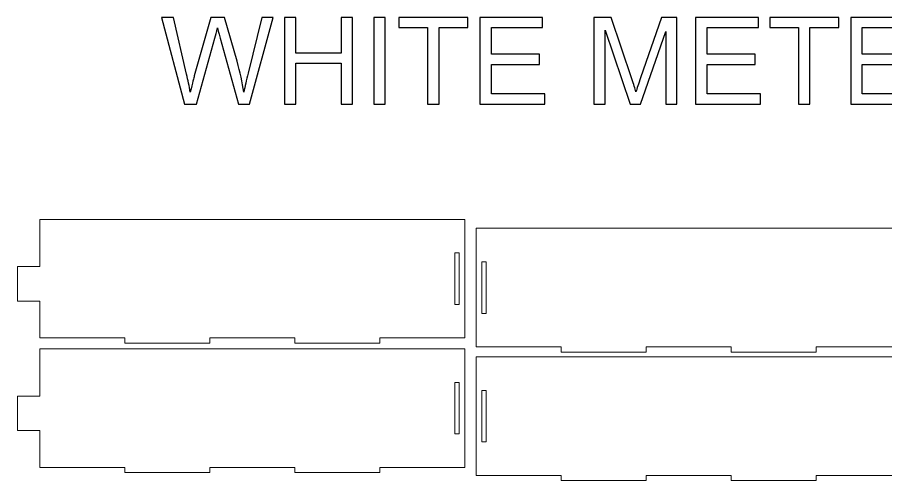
# Model space of a CAD drawing. Header units: millimetres. Extents: x -9847 to -8391, y 2112 to 3483.
# Drawn here: x -9847 to -9342, y 2425 to 2694 of the extents above; entities that cross this region are included whole.
import ezdxf

# ---------------------------------------------------------------- set-up
doc = ezdxf.new("R2010")
doc.units = ezdxf.units.MM
doc.header["$MEASUREMENT"] = 0
doc.layers.add('Layer 1', color=7, linetype='Continuous')

msp = doc.modelspace()

# ---------------------------------------------------------------- linework, layer by layer
at = {"layer": 'Layer 1', "color": 250}
for points, knots in [([(-9749.6822, 2643.8688), (-9749.6822, 2643.8688), (-9763.0878, 2694.3749), (-9763.0878, 2694.3749), (-9763.0878, 2694.3749), (-9763.0878, 2694.3749), (-9756.2321, 2694.3749), (-9756.2321, 2694.3749), (-9756.2321, 2694.3749), (-9756.2321, 2694.3749), (-9748.5416, 2661.2725), (-9748.5416, 2661.2725), (-9748.5416, 2661.2725), (-9747.7184, 2657.8035), (-9747.0129, 2654.3581), (-9746.4131, 2650.9361), (-9746.4131, 2650.9361), (-9745.1196, 2656.3336), (-9744.367, 2659.4381), (-9744.1318, 2660.273), (-9744.1318, 2660.273), (-9744.1318, 2660.273), (-9734.5245, 2694.3749), (-9734.5245, 2694.3749), (-9734.5245, 2694.3749), (-9734.5245, 2694.3749), (-9726.4577, 2694.3749), (-9726.4577, 2694.3749), (-9726.4577, 2694.3749), (-9726.4577, 2694.3749), (-9719.2257, 2668.8102), (-9719.2257, 2668.8102), (-9719.2257, 2668.8102), (-9717.4148, 2662.472), (-9716.1095, 2656.51), (-9715.2981, 2650.9361), (-9715.2981, 2650.9361), (-9714.6631, 2654.1229), (-9713.8164, 2657.7918), (-9712.7816, 2661.9193), (-9712.7816, 2661.9193), (-9712.7816, 2661.9193), (-9704.8676, 2694.3749), (-9704.8676, 2694.3749), (-9704.8676, 2694.3749), (-9704.8676, 2694.3749), (-9698.1413, 2694.3749), (-9698.1413, 2694.3749), (-9698.1413, 2694.3749), (-9698.1413, 2694.3749), (-9711.9938, 2643.8688), (-9711.9938, 2643.8688), (-9711.9938, 2643.8688), (-9711.9938, 2643.8688), (-9718.4378, 2643.8688), (-9718.4378, 2643.8688), (-9718.4378, 2643.8688), (-9718.4378, 2643.8688), (-9729.08, 2682.3451), (-9729.08, 2682.3451), (-9729.08, 2682.3451), (-9729.9737, 2685.5672), (-9730.5028, 2687.5427), (-9730.6675, 2688.2718), (-9730.6675, 2688.2718), (-9731.1966, 2685.9552), (-9731.6905, 2683.9797), (-9732.1491, 2682.3451), (-9732.1491, 2682.3451), (-9732.1491, 2682.3451), (-9742.8618, 2643.8688), (-9742.8618, 2643.8688), (-9742.8618, 2643.8688), (-9742.8618, 2643.8688), (-9749.6822, 2643.8688), (-9749.6822, 2643.8688)], [0, 0, 0, 0, 0.05, 0.05, 0.05, 0.05, 0.1, 0.1, 0.1, 0.1, 0.15, 0.15, 0.15, 0.15, 0.2, 0.2, 0.2, 0.2, 0.25, 0.25, 0.25, 0.25, 0.3, 0.3, 0.3, 0.3, 0.35, 0.35, 0.35, 0.35, 0.4, 0.4, 0.4, 0.4, 0.45, 0.45, 0.45, 0.45, 0.5, 0.5, 0.5, 0.5, 0.55, 0.55, 0.55, 0.55, 0.6, 0.6, 0.6, 0.6, 0.65, 0.65, 0.65, 0.65, 0.7, 0.7, 0.7, 0.7, 0.75, 0.75, 0.75, 0.75, 0.8, 0.8, 0.8, 0.8, 0.85, 0.85, 0.85, 0.85, 0.9, 0.9, 0.9, 0.9, 1, 1, 1, 1]), ([(-9691.7091, 2643.8688), (-9691.7091, 2643.8688), (-9691.7091, 2694.3749), (-9691.7091, 2694.3749), (-9691.7091, 2694.3749), (-9691.7091, 2694.3749), (-9685.018, 2694.3749), (-9685.018, 2694.3749), (-9685.018, 2694.3749), (-9685.018, 2694.3749), (-9685.018, 2673.6315), (-9685.018, 2673.6315), (-9685.018, 2673.6315), (-9685.018, 2673.6315), (-9658.7713, 2673.6315), (-9658.7713, 2673.6315), (-9658.7713, 2673.6315), (-9658.7713, 2673.6315), (-9658.7713, 2694.3749), (-9658.7713, 2694.3749), (-9658.7713, 2694.3749), (-9658.7713, 2694.3749), (-9652.0803, 2694.3749), (-9652.0803, 2694.3749), (-9652.0803, 2694.3749), (-9652.0803, 2694.3749), (-9652.0803, 2643.8688), (-9652.0803, 2643.8688), (-9652.0803, 2643.8688), (-9652.0803, 2643.8688), (-9658.7713, 2643.8688), (-9658.7713, 2643.8688), (-9658.7713, 2643.8688), (-9658.7713, 2643.8688), (-9658.7713, 2667.6696), (-9658.7713, 2667.6696), (-9658.7713, 2667.6696), (-9658.7713, 2667.6696), (-9685.018, 2667.6696), (-9685.018, 2667.6696), (-9685.018, 2667.6696), (-9685.018, 2667.6696), (-9685.018, 2643.8688), (-9685.018, 2643.8688), (-9685.018, 2643.8688), (-9685.018, 2643.8688), (-9691.7091, 2643.8688), (-9691.7091, 2643.8688)], [0, 0, 0, 0, 0.07692308, 0.07692308, 0.07692308, 0.07692308, 0.15384615, 0.15384615, 0.15384615, 0.15384615, 0.23076923, 0.23076923, 0.23076923, 0.23076923, 0.30769231, 0.30769231, 0.30769231, 0.30769231, 0.38461538, 0.38461538, 0.38461538, 0.38461538, 0.46153846, 0.46153846, 0.46153846, 0.46153846, 0.53846154, 0.53846154, 0.53846154, 0.53846154, 0.61538462, 0.61538462, 0.61538462, 0.61538462, 0.69230769, 0.69230769, 0.69230769, 0.69230769, 0.76923077, 0.76923077, 0.76923077, 0.76923077, 0.84615385, 0.84615385, 0.84615385, 0.84615385, 1, 1, 1, 1]), ([(-9639.8154, 2643.8688), (-9639.8154, 2643.8688), (-9639.8154, 2694.3749), (-9639.8154, 2694.3749), (-9639.8154, 2694.3749), (-9639.8154, 2694.3749), (-9633.1361, 2694.3749), (-9633.1361, 2694.3749), (-9633.1361, 2694.3749), (-9633.1361, 2694.3749), (-9633.1361, 2643.8688), (-9633.1361, 2643.8688), (-9633.1361, 2643.8688), (-9633.1361, 2643.8688), (-9639.8154, 2643.8688), (-9639.8154, 2643.8688)], [0, 0, 0, 0, 0.2, 0.2, 0.2, 0.2, 0.4, 0.4, 0.4, 0.4, 0.6, 0.6, 0.6, 0.6, 1, 1, 1, 1]), ([(-9608.5005, 2643.8688), (-9608.5005, 2643.8688), (-9608.5005, 2688.4129), (-9608.5005, 2688.4129), (-9608.5005, 2688.4129), (-9608.5005, 2688.4129), (-9625.1398, 2688.4129), (-9625.1398, 2688.4129), (-9625.1398, 2688.4129), (-9625.1398, 2688.4129), (-9625.1398, 2694.3749), (-9625.1398, 2694.3749), (-9625.1398, 2694.3749), (-9625.1398, 2694.3749), (-9585.1113, 2694.3749), (-9585.1113, 2694.3749), (-9585.1113, 2694.3749), (-9585.1113, 2694.3749), (-9585.1113, 2688.4129), (-9585.1113, 2688.4129), (-9585.1113, 2688.4129), (-9585.1113, 2688.4129), (-9601.8212, 2688.4129), (-9601.8212, 2688.4129), (-9601.8212, 2688.4129), (-9601.8212, 2688.4129), (-9601.8212, 2643.8688), (-9601.8212, 2643.8688), (-9601.8212, 2643.8688), (-9601.8212, 2643.8688), (-9608.5005, 2643.8688), (-9608.5005, 2643.8688)], [0, 0, 0, 0, 0.11111111, 0.11111111, 0.11111111, 0.11111111, 0.22222222, 0.22222222, 0.22222222, 0.22222222, 0.33333333, 0.33333333, 0.33333333, 0.33333333, 0.44444444, 0.44444444, 0.44444444, 0.44444444, 0.55555556, 0.55555556, 0.55555556, 0.55555556, 0.66666667, 0.66666667, 0.66666667, 0.66666667, 0.77777778, 0.77777778, 0.77777778, 0.77777778, 1, 1, 1, 1]), ([(-9578.1145, 2643.8688), (-9578.1145, 2643.8688), (-9578.1145, 2694.3749), (-9578.1145, 2694.3749), (-9578.1145, 2694.3749), (-9578.1145, 2694.3749), (-9541.602, 2694.3749), (-9541.602, 2694.3749), (-9541.602, 2694.3749), (-9541.602, 2694.3749), (-9541.602, 2688.4129), (-9541.602, 2688.4129), (-9541.602, 2688.4129), (-9541.602, 2688.4129), (-9571.4353, 2688.4129), (-9571.4353, 2688.4129), (-9571.4353, 2688.4129), (-9571.4353, 2688.4129), (-9571.4353, 2672.9495), (-9571.4353, 2672.9495), (-9571.4353, 2672.9495), (-9571.4353, 2672.9495), (-9543.4953, 2672.9495), (-9543.4953, 2672.9495), (-9543.4953, 2672.9495), (-9543.4953, 2672.9495), (-9543.4953, 2667.0228), (-9543.4953, 2667.0228), (-9543.4953, 2667.0228), (-9543.4953, 2667.0228), (-9571.4353, 2667.0228), (-9571.4353, 2667.0228), (-9571.4353, 2667.0228), (-9571.4353, 2667.0228), (-9571.4353, 2649.8307), (-9571.4353, 2649.8307), (-9571.4353, 2649.8307), (-9571.4353, 2649.8307), (-9540.4261, 2649.8307), (-9540.4261, 2649.8307), (-9540.4261, 2649.8307), (-9540.4261, 2649.8307), (-9540.4261, 2643.8688), (-9540.4261, 2643.8688), (-9540.4261, 2643.8688), (-9540.4261, 2643.8688), (-9578.1145, 2643.8688), (-9578.1145, 2643.8688)], [0, 0, 0, 0, 0.07692308, 0.07692308, 0.07692308, 0.07692308, 0.15384615, 0.15384615, 0.15384615, 0.15384615, 0.23076923, 0.23076923, 0.23076923, 0.23076923, 0.30769231, 0.30769231, 0.30769231, 0.30769231, 0.38461538, 0.38461538, 0.38461538, 0.38461538, 0.46153846, 0.46153846, 0.46153846, 0.46153846, 0.53846154, 0.53846154, 0.53846154, 0.53846154, 0.61538462, 0.61538462, 0.61538462, 0.61538462, 0.69230769, 0.69230769, 0.69230769, 0.69230769, 0.76923077, 0.76923077, 0.76923077, 0.76923077, 0.84615385, 0.84615385, 0.84615385, 0.84615385, 1, 1, 1, 1]), ([(-9511.804, 2643.8688), (-9511.804, 2643.8688), (-9511.804, 2694.3749), (-9511.804, 2694.3749), (-9511.804, 2694.3749), (-9511.804, 2694.3749), (-9501.7381, 2694.3749), (-9501.7381, 2694.3749), (-9501.7381, 2694.3749), (-9501.7381, 2694.3749), (-9489.7907, 2658.6149), (-9489.7907, 2658.6149), (-9489.7907, 2658.6149), (-9488.6853, 2655.287), (-9487.8739, 2652.7941), (-9487.38, 2651.136), (-9487.38, 2651.136), (-9486.8038, 2652.9705), (-9485.9101, 2655.6751), (-9484.6872, 2659.2382), (-9484.6872, 2659.2382), (-9484.6872, 2659.2382), (-9472.5986, 2694.3749), (-9472.5986, 2694.3749), (-9472.5986, 2694.3749), (-9472.5986, 2694.3749), (-9463.6028, 2694.3749), (-9463.6028, 2694.3749), (-9463.6028, 2694.3749), (-9463.6028, 2694.3749), (-9463.6028, 2643.8688), (-9463.6028, 2643.8688), (-9463.6028, 2643.8688), (-9463.6028, 2643.8688), (-9470.0469, 2643.8688), (-9470.0469, 2643.8688), (-9470.0469, 2643.8688), (-9470.0469, 2643.8688), (-9470.0469, 2686.1434), (-9470.0469, 2686.1434), (-9470.0469, 2686.1434), (-9470.0469, 2686.1434), (-9484.7224, 2643.8688), (-9484.7224, 2643.8688), (-9484.7224, 2643.8688), (-9484.7224, 2643.8688), (-9490.7549, 2643.8688), (-9490.7549, 2643.8688), (-9490.7549, 2643.8688), (-9490.7549, 2643.8688), (-9505.3599, 2686.8607), (-9505.3599, 2686.8607), (-9505.3599, 2686.8607), (-9505.3599, 2686.8607), (-9505.3599, 2643.8688), (-9505.3599, 2643.8688), (-9505.3599, 2643.8688), (-9505.3599, 2643.8688), (-9511.804, 2643.8688), (-9511.804, 2643.8688)], [0, 0, 0, 0, 0.0625, 0.0625, 0.0625, 0.0625, 0.125, 0.125, 0.125, 0.125, 0.1875, 0.1875, 0.1875, 0.1875, 0.25, 0.25, 0.25, 0.25, 0.3125, 0.3125, 0.3125, 0.3125, 0.375, 0.375, 0.375, 0.375, 0.4375, 0.4375, 0.4375, 0.4375, 0.5, 0.5, 0.5, 0.5, 0.5625, 0.5625, 0.5625, 0.5625, 0.625, 0.625, 0.625, 0.625, 0.6875, 0.6875, 0.6875, 0.6875, 0.75, 0.75, 0.75, 0.75, 0.8125, 0.8125, 0.8125, 0.8125, 0.875, 0.875, 0.875, 0.875, 1, 1, 1, 1]), ([(-9452.6784, 2643.8688), (-9452.6784, 2643.8688), (-9452.6784, 2694.3749), (-9452.6784, 2694.3749), (-9452.6784, 2694.3749), (-9452.6784, 2694.3749), (-9416.1659, 2694.3749), (-9416.1659, 2694.3749), (-9416.1659, 2694.3749), (-9416.1659, 2694.3749), (-9416.1659, 2688.4129), (-9416.1659, 2688.4129), (-9416.1659, 2688.4129), (-9416.1659, 2688.4129), (-9445.9992, 2688.4129), (-9445.9992, 2688.4129), (-9445.9992, 2688.4129), (-9445.9992, 2688.4129), (-9445.9992, 2672.9495), (-9445.9992, 2672.9495), (-9445.9992, 2672.9495), (-9445.9992, 2672.9495), (-9418.0592, 2672.9495), (-9418.0592, 2672.9495), (-9418.0592, 2672.9495), (-9418.0592, 2672.9495), (-9418.0592, 2667.0228), (-9418.0592, 2667.0228), (-9418.0592, 2667.0228), (-9418.0592, 2667.0228), (-9445.9992, 2667.0228), (-9445.9992, 2667.0228), (-9445.9992, 2667.0228), (-9445.9992, 2667.0228), (-9445.9992, 2649.8307), (-9445.9992, 2649.8307), (-9445.9992, 2649.8307), (-9445.9992, 2649.8307), (-9414.99, 2649.8307), (-9414.99, 2649.8307), (-9414.99, 2649.8307), (-9414.99, 2649.8307), (-9414.99, 2643.8688), (-9414.99, 2643.8688), (-9414.99, 2643.8688), (-9414.99, 2643.8688), (-9452.6784, 2643.8688), (-9452.6784, 2643.8688)], [0, 0, 0, 0, 0.07692308, 0.07692308, 0.07692308, 0.07692308, 0.15384615, 0.15384615, 0.15384615, 0.15384615, 0.23076923, 0.23076923, 0.23076923, 0.23076923, 0.30769231, 0.30769231, 0.30769231, 0.30769231, 0.38461538, 0.38461538, 0.38461538, 0.38461538, 0.46153846, 0.46153846, 0.46153846, 0.46153846, 0.53846154, 0.53846154, 0.53846154, 0.53846154, 0.61538462, 0.61538462, 0.61538462, 0.61538462, 0.69230769, 0.69230769, 0.69230769, 0.69230769, 0.76923077, 0.76923077, 0.76923077, 0.76923077, 0.84615385, 0.84615385, 0.84615385, 0.84615385, 1, 1, 1, 1]), ([(-9392.9061, 2643.8688), (-9392.9061, 2643.8688), (-9392.9061, 2688.4129), (-9392.9061, 2688.4129), (-9392.9061, 2688.4129), (-9392.9061, 2688.4129), (-9409.5454, 2688.4129), (-9409.5454, 2688.4129), (-9409.5454, 2688.4129), (-9409.5454, 2688.4129), (-9409.5454, 2694.3749), (-9409.5454, 2694.3749), (-9409.5454, 2694.3749), (-9409.5454, 2694.3749), (-9369.5169, 2694.3749), (-9369.5169, 2694.3749), (-9369.5169, 2694.3749), (-9369.5169, 2694.3749), (-9369.5169, 2688.4129), (-9369.5169, 2688.4129), (-9369.5169, 2688.4129), (-9369.5169, 2688.4129), (-9386.2268, 2688.4129), (-9386.2268, 2688.4129), (-9386.2268, 2688.4129), (-9386.2268, 2688.4129), (-9386.2268, 2643.8688), (-9386.2268, 2643.8688), (-9386.2268, 2643.8688), (-9386.2268, 2643.8688), (-9392.9061, 2643.8688), (-9392.9061, 2643.8688)], [0, 0, 0, 0, 0.11111111, 0.11111111, 0.11111111, 0.11111111, 0.22222222, 0.22222222, 0.22222222, 0.22222222, 0.33333333, 0.33333333, 0.33333333, 0.33333333, 0.44444444, 0.44444444, 0.44444444, 0.44444444, 0.55555556, 0.55555556, 0.55555556, 0.55555556, 0.66666667, 0.66666667, 0.66666667, 0.66666667, 0.77777778, 0.77777778, 0.77777778, 0.77777778, 1, 1, 1, 1]), ([(-9362.5201, 2643.8688), (-9362.5201, 2643.8688), (-9362.5201, 2694.3749), (-9362.5201, 2694.3749), (-9362.5201, 2694.3749), (-9362.5201, 2694.3749), (-9326.0076, 2694.3749), (-9326.0076, 2694.3749), (-9326.0076, 2694.3749), (-9326.0076, 2694.3749), (-9326.0076, 2688.4129), (-9326.0076, 2688.4129), (-9326.0076, 2688.4129), (-9326.0076, 2688.4129), (-9355.8409, 2688.4129), (-9355.8409, 2688.4129), (-9355.8409, 2688.4129), (-9355.8409, 2688.4129), (-9355.8409, 2672.9495), (-9355.8409, 2672.9495), (-9355.8409, 2672.9495), (-9355.8409, 2672.9495), (-9327.9009, 2672.9495), (-9327.9009, 2672.9495), (-9327.9009, 2672.9495), (-9327.9009, 2672.9495), (-9327.9009, 2667.0228), (-9327.9009, 2667.0228), (-9327.9009, 2667.0228), (-9327.9009, 2667.0228), (-9355.8409, 2667.0228), (-9355.8409, 2667.0228), (-9355.8409, 2667.0228), (-9355.8409, 2667.0228), (-9355.8409, 2649.8307), (-9355.8409, 2649.8307), (-9355.8409, 2649.8307), (-9355.8409, 2649.8307), (-9324.8317, 2649.8307), (-9324.8317, 2649.8307), (-9324.8317, 2649.8307), (-9324.8317, 2649.8307), (-9324.8317, 2643.8688), (-9324.8317, 2643.8688), (-9324.8317, 2643.8688), (-9324.8317, 2643.8688), (-9362.5201, 2643.8688), (-9362.5201, 2643.8688)], [0, 0, 0, 0, 0.07692308, 0.07692308, 0.07692308, 0.07692308, 0.15384615, 0.15384615, 0.15384615, 0.15384615, 0.23076923, 0.23076923, 0.23076923, 0.23076923, 0.30769231, 0.30769231, 0.30769231, 0.30769231, 0.38461538, 0.38461538, 0.38461538, 0.38461538, 0.46153846, 0.46153846, 0.46153846, 0.46153846, 0.53846154, 0.53846154, 0.53846154, 0.53846154, 0.61538462, 0.61538462, 0.61538462, 0.61538462, 0.69230769, 0.69230769, 0.69230769, 0.69230769, 0.76923077, 0.76923077, 0.76923077, 0.76923077, 0.84615385, 0.84615385, 0.84615385, 0.84615385, 1, 1, 1, 1])]:
    msp.add_open_spline(points, degree=3, knots=knots, dxfattribs=at)
at = {"layer": 'Layer 1', "color": 250, "lineweight": 20}
for points, knots in [([(-9833.9134, 2507.8449), (-9833.9134, 2507.8449), (-9833.9134, 2529.3449), (-9833.9134, 2529.3449), (-9833.9134, 2529.3449), (-9833.9134, 2529.3449), (-9836.9134, 2529.3449), (-9836.9134, 2529.3449), (-9836.9134, 2529.3449), (-9836.9134, 2529.3449), (-9846.9134, 2529.3449), (-9846.9134, 2529.3449), (-9846.9134, 2529.3449), (-9846.9134, 2529.3449), (-9846.9134, 2549.3448), (-9846.9134, 2549.3448), (-9846.9134, 2549.3448), (-9846.9134, 2549.3448), (-9836.9134, 2549.3448), (-9836.9134, 2549.3448), (-9836.9134, 2549.3448), (-9836.9134, 2549.3448), (-9833.9134, 2549.3448), (-9833.9134, 2549.3448), (-9833.9134, 2549.3448), (-9833.9134, 2549.3448), (-9833.9134, 2576.8448), (-9833.9134, 2576.8448), (-9833.9134, 2576.8448), (-9833.9134, 2576.8448), (-9586.9136, 2576.8448), (-9586.9136, 2576.8448), (-9586.9136, 2576.8448), (-9586.9136, 2553.8449), (-9586.9136, 2530.8449), (-9586.9136, 2507.8449), (-9586.9136, 2507.8449), (-9586.9136, 2507.8449), (-9636.3136, 2507.8449), (-9636.3136, 2507.8449), (-9636.3136, 2507.8449), (-9636.3136, 2507.8449), (-9636.3136, 2504.8449), (-9636.3136, 2504.8449), (-9636.3136, 2504.8449), (-9636.3136, 2504.8449), (-9685.7135, 2504.8449), (-9685.7135, 2504.8449), (-9685.7135, 2504.8449), (-9685.7135, 2504.8449), (-9685.7135, 2507.8449), (-9685.7135, 2507.8449), (-9685.7135, 2507.8449), (-9685.7135, 2507.8449), (-9735.1135, 2507.8449), (-9735.1135, 2507.8449), (-9735.1135, 2507.8449), (-9735.1135, 2507.8449), (-9735.1135, 2504.8449), (-9735.1135, 2504.8449), (-9735.1135, 2504.8449), (-9735.1135, 2504.8449), (-9784.5134, 2504.8449), (-9784.5134, 2504.8449), (-9784.5134, 2504.8449), (-9784.5134, 2504.8449), (-9784.5134, 2507.8449), (-9784.5134, 2507.8449), (-9784.5134, 2507.8449), (-9784.5134, 2507.8449), (-9833.9134, 2507.8449), (-9833.9134, 2507.8449)], [0, 0, 0, 0, 0.05263158, 0.05263158, 0.05263158, 0.05263158, 0.10526316, 0.10526316, 0.10526316, 0.10526316, 0.15789474, 0.15789474, 0.15789474, 0.15789474, 0.21052632, 0.21052632, 0.21052632, 0.21052632, 0.26315789, 0.26315789, 0.26315789, 0.26315789, 0.31578947, 0.31578947, 0.31578947, 0.31578947, 0.36842105, 0.36842105, 0.36842105, 0.36842105, 0.42105263, 0.42105263, 0.42105263, 0.42105263, 0.47368421, 0.47368421, 0.47368421, 0.47368421, 0.52631579, 0.52631579, 0.52631579, 0.52631579, 0.57894737, 0.57894737, 0.57894737, 0.57894737, 0.63157895, 0.63157895, 0.63157895, 0.63157895, 0.68421053, 0.68421053, 0.68421053, 0.68421053, 0.73684211, 0.73684211, 0.73684211, 0.73684211, 0.78947368, 0.78947368, 0.78947368, 0.78947368, 0.84210526, 0.84210526, 0.84210526, 0.84210526, 0.89473684, 0.89473684, 0.89473684, 0.89473684, 1, 1, 1, 1]), ([(-9333.2302, 2502.6535), (-9333.2302, 2502.6535), (-9333.2302, 2524.1535), (-9333.2302, 2524.1535), (-9333.2302, 2524.1535), (-9333.2302, 2524.1535), (-9330.2302, 2524.1535), (-9330.2302, 2524.1535), (-9330.2302, 2524.1535), (-9330.2302, 2524.1535), (-9320.2302, 2524.1535), (-9320.2302, 2524.1535), (-9320.2302, 2524.1535), (-9320.2302, 2524.1535), (-9320.2302, 2544.1534), (-9320.2302, 2544.1534), (-9320.2302, 2544.1534), (-9320.2302, 2544.1534), (-9330.2302, 2544.1534), (-9330.2302, 2544.1534), (-9330.2302, 2544.1534), (-9330.2302, 2544.1534), (-9333.2302, 2544.1534), (-9333.2302, 2544.1534), (-9333.2302, 2544.1534), (-9333.2302, 2544.1534), (-9333.2302, 2571.6534), (-9333.2302, 2571.6534), (-9333.2302, 2571.6534), (-9333.2302, 2571.6534), (-9580.23, 2571.6534), (-9580.23, 2571.6534), (-9580.23, 2571.6534), (-9580.23, 2548.6535), (-9580.23, 2525.6535), (-9580.23, 2502.6535), (-9580.23, 2502.6535), (-9580.23, 2502.6535), (-9530.83, 2502.6535), (-9530.83, 2502.6535), (-9530.83, 2502.6535), (-9530.83, 2502.6535), (-9530.83, 2499.6535), (-9530.83, 2499.6535), (-9530.83, 2499.6535), (-9530.83, 2499.6535), (-9481.4301, 2499.6535), (-9481.4301, 2499.6535), (-9481.4301, 2499.6535), (-9481.4301, 2499.6535), (-9481.4301, 2502.6535), (-9481.4301, 2502.6535), (-9481.4301, 2502.6535), (-9481.4301, 2502.6535), (-9432.0301, 2502.6535), (-9432.0301, 2502.6535), (-9432.0301, 2502.6535), (-9432.0301, 2502.6535), (-9432.0301, 2499.6535), (-9432.0301, 2499.6535), (-9432.0301, 2499.6535), (-9432.0301, 2499.6535), (-9382.6302, 2499.6535), (-9382.6302, 2499.6535), (-9382.6302, 2499.6535), (-9382.6302, 2499.6535), (-9382.6302, 2502.6535), (-9382.6302, 2502.6535), (-9382.6302, 2502.6535), (-9382.6302, 2502.6535), (-9333.2302, 2502.6535), (-9333.2302, 2502.6535)], [0, 0, 0, 0, 0.05263158, 0.05263158, 0.05263158, 0.05263158, 0.10526316, 0.10526316, 0.10526316, 0.10526316, 0.15789474, 0.15789474, 0.15789474, 0.15789474, 0.21052632, 0.21052632, 0.21052632, 0.21052632, 0.26315789, 0.26315789, 0.26315789, 0.26315789, 0.31578947, 0.31578947, 0.31578947, 0.31578947, 0.36842105, 0.36842105, 0.36842105, 0.36842105, 0.42105263, 0.42105263, 0.42105263, 0.42105263, 0.47368421, 0.47368421, 0.47368421, 0.47368421, 0.52631579, 0.52631579, 0.52631579, 0.52631579, 0.57894737, 0.57894737, 0.57894737, 0.57894737, 0.63157895, 0.63157895, 0.63157895, 0.63157895, 0.68421053, 0.68421053, 0.68421053, 0.68421053, 0.73684211, 0.73684211, 0.73684211, 0.73684211, 0.78947368, 0.78947368, 0.78947368, 0.78947368, 0.84210526, 0.84210526, 0.84210526, 0.84210526, 0.89473684, 0.89473684, 0.89473684, 0.89473684, 1, 1, 1, 1]), ([(-9592.7136, 2527.3449), (-9592.7136, 2527.3449), (-9590.1136, 2527.3449), (-9590.1136, 2527.3449), (-9590.1136, 2527.3449), (-9590.1136, 2527.3449), (-9590.1136, 2557.3449), (-9590.1136, 2557.3449), (-9590.1136, 2557.3449), (-9590.1136, 2557.3449), (-9592.7136, 2557.3449), (-9592.7136, 2557.3449), (-9592.7136, 2557.3449), (-9592.7136, 2557.3449), (-9592.7136, 2527.3449), (-9592.7136, 2527.3449)], [0, 0, 0, 0, 0.2, 0.2, 0.2, 0.2, 0.4, 0.4, 0.4, 0.4, 0.6, 0.6, 0.6, 0.6, 1, 1, 1, 1]), ([(-9574.43, 2522.1535), (-9574.43, 2522.1535), (-9577.03, 2522.1535), (-9577.03, 2522.1535), (-9577.03, 2522.1535), (-9577.03, 2522.1535), (-9577.03, 2552.1535), (-9577.03, 2552.1535), (-9577.03, 2552.1535), (-9577.03, 2552.1535), (-9574.43, 2552.1535), (-9574.43, 2552.1535), (-9574.43, 2552.1535), (-9574.43, 2552.1535), (-9574.43, 2522.1535), (-9574.43, 2522.1535)], [0, 0, 0, 0, 0.2, 0.2, 0.2, 0.2, 0.4, 0.4, 0.4, 0.4, 0.6, 0.6, 0.6, 0.6, 1, 1, 1, 1]), ([(-9833.9134, 2432.5291), (-9833.9134, 2432.5291), (-9833.9134, 2454.0291), (-9833.9134, 2454.0291), (-9833.9134, 2454.0291), (-9833.9134, 2454.0291), (-9836.9134, 2454.0291), (-9836.9134, 2454.0291), (-9836.9134, 2454.0291), (-9836.9134, 2454.0291), (-9846.9134, 2454.0291), (-9846.9134, 2454.0291), (-9846.9134, 2454.0291), (-9846.9134, 2454.0291), (-9846.9134, 2474.029), (-9846.9134, 2474.029), (-9846.9134, 2474.029), (-9846.9134, 2474.029), (-9836.9134, 2474.029), (-9836.9134, 2474.029), (-9836.9134, 2474.029), (-9836.9134, 2474.029), (-9833.9134, 2474.029), (-9833.9134, 2474.029), (-9833.9134, 2474.029), (-9833.9134, 2474.029), (-9833.9134, 2501.529), (-9833.9134, 2501.529), (-9833.9134, 2501.529), (-9833.9134, 2501.529), (-9586.9136, 2501.529), (-9586.9136, 2501.529), (-9586.9136, 2501.529), (-9586.9136, 2478.5291), (-9586.9136, 2455.5291), (-9586.9136, 2432.5291), (-9586.9136, 2432.5291), (-9586.9136, 2432.5291), (-9636.3136, 2432.5291), (-9636.3136, 2432.5291), (-9636.3136, 2432.5291), (-9636.3136, 2432.5291), (-9636.3136, 2429.5291), (-9636.3136, 2429.5291), (-9636.3136, 2429.5291), (-9636.3136, 2429.5291), (-9685.7135, 2429.5291), (-9685.7135, 2429.5291), (-9685.7135, 2429.5291), (-9685.7135, 2429.5291), (-9685.7135, 2432.5291), (-9685.7135, 2432.5291), (-9685.7135, 2432.5291), (-9685.7135, 2432.5291), (-9735.1135, 2432.5291), (-9735.1135, 2432.5291), (-9735.1135, 2432.5291), (-9735.1135, 2432.5291), (-9735.1135, 2429.5291), (-9735.1135, 2429.5291), (-9735.1135, 2429.5291), (-9735.1135, 2429.5291), (-9784.5134, 2429.5291), (-9784.5134, 2429.5291), (-9784.5134, 2429.5291), (-9784.5134, 2429.5291), (-9784.5134, 2432.5291), (-9784.5134, 2432.5291), (-9784.5134, 2432.5291), (-9784.5134, 2432.5291), (-9833.9134, 2432.5291), (-9833.9134, 2432.5291)], [0, 0, 0, 0, 0.05263158, 0.05263158, 0.05263158, 0.05263158, 0.10526316, 0.10526316, 0.10526316, 0.10526316, 0.15789474, 0.15789474, 0.15789474, 0.15789474, 0.21052632, 0.21052632, 0.21052632, 0.21052632, 0.26315789, 0.26315789, 0.26315789, 0.26315789, 0.31578947, 0.31578947, 0.31578947, 0.31578947, 0.36842105, 0.36842105, 0.36842105, 0.36842105, 0.42105263, 0.42105263, 0.42105263, 0.42105263, 0.47368421, 0.47368421, 0.47368421, 0.47368421, 0.52631579, 0.52631579, 0.52631579, 0.52631579, 0.57894737, 0.57894737, 0.57894737, 0.57894737, 0.63157895, 0.63157895, 0.63157895, 0.63157895, 0.68421053, 0.68421053, 0.68421053, 0.68421053, 0.73684211, 0.73684211, 0.73684211, 0.73684211, 0.78947368, 0.78947368, 0.78947368, 0.78947368, 0.84210526, 0.84210526, 0.84210526, 0.84210526, 0.89473684, 0.89473684, 0.89473684, 0.89473684, 1, 1, 1, 1]), ([(-9333.2302, 2427.8327), (-9333.2302, 2427.8327), (-9333.2302, 2449.3327), (-9333.2302, 2449.3327), (-9333.2302, 2449.3327), (-9333.2302, 2449.3327), (-9330.2302, 2449.3327), (-9330.2302, 2449.3327), (-9330.2302, 2449.3327), (-9330.2302, 2449.3327), (-9320.2302, 2449.3327), (-9320.2302, 2449.3327), (-9320.2302, 2449.3327), (-9320.2302, 2449.3327), (-9320.2302, 2469.3326), (-9320.2302, 2469.3326), (-9320.2302, 2469.3326), (-9320.2302, 2469.3326), (-9330.2302, 2469.3326), (-9330.2302, 2469.3326), (-9330.2302, 2469.3326), (-9330.2302, 2469.3326), (-9333.2302, 2469.3326), (-9333.2302, 2469.3326), (-9333.2302, 2469.3326), (-9333.2302, 2469.3326), (-9333.2302, 2496.8326), (-9333.2302, 2496.8326), (-9333.2302, 2496.8326), (-9333.2302, 2496.8326), (-9580.23, 2496.8326), (-9580.23, 2496.8326), (-9580.23, 2496.8326), (-9580.23, 2473.8327), (-9580.23, 2450.8327), (-9580.23, 2427.8327), (-9580.23, 2427.8327), (-9580.23, 2427.8327), (-9530.83, 2427.8327), (-9530.83, 2427.8327), (-9530.83, 2427.8327), (-9530.83, 2427.8327), (-9530.83, 2424.8327), (-9530.83, 2424.8327), (-9530.83, 2424.8327), (-9530.83, 2424.8327), (-9481.4301, 2424.8327), (-9481.4301, 2424.8327), (-9481.4301, 2424.8327), (-9481.4301, 2424.8327), (-9481.4301, 2427.8327), (-9481.4301, 2427.8327), (-9481.4301, 2427.8327), (-9481.4301, 2427.8327), (-9432.0301, 2427.8327), (-9432.0301, 2427.8327), (-9432.0301, 2427.8327), (-9432.0301, 2427.8327), (-9432.0301, 2424.8327), (-9432.0301, 2424.8327), (-9432.0301, 2424.8327), (-9432.0301, 2424.8327), (-9382.6302, 2424.8327), (-9382.6302, 2424.8327), (-9382.6302, 2424.8327), (-9382.6302, 2424.8327), (-9382.6302, 2427.8327), (-9382.6302, 2427.8327), (-9382.6302, 2427.8327), (-9382.6302, 2427.8327), (-9333.2302, 2427.8327), (-9333.2302, 2427.8327)], [0, 0, 0, 0, 0.05263158, 0.05263158, 0.05263158, 0.05263158, 0.10526316, 0.10526316, 0.10526316, 0.10526316, 0.15789474, 0.15789474, 0.15789474, 0.15789474, 0.21052632, 0.21052632, 0.21052632, 0.21052632, 0.26315789, 0.26315789, 0.26315789, 0.26315789, 0.31578947, 0.31578947, 0.31578947, 0.31578947, 0.36842105, 0.36842105, 0.36842105, 0.36842105, 0.42105263, 0.42105263, 0.42105263, 0.42105263, 0.47368421, 0.47368421, 0.47368421, 0.47368421, 0.52631579, 0.52631579, 0.52631579, 0.52631579, 0.57894737, 0.57894737, 0.57894737, 0.57894737, 0.63157895, 0.63157895, 0.63157895, 0.63157895, 0.68421053, 0.68421053, 0.68421053, 0.68421053, 0.73684211, 0.73684211, 0.73684211, 0.73684211, 0.78947368, 0.78947368, 0.78947368, 0.78947368, 0.84210526, 0.84210526, 0.84210526, 0.84210526, 0.89473684, 0.89473684, 0.89473684, 0.89473684, 1, 1, 1, 1]), ([(-9592.7136, 2452.0291), (-9592.7136, 2452.0291), (-9590.1136, 2452.0291), (-9590.1136, 2452.0291), (-9590.1136, 2452.0291), (-9590.1136, 2452.0291), (-9590.1136, 2482.0291), (-9590.1136, 2482.0291), (-9590.1136, 2482.0291), (-9590.1136, 2482.0291), (-9592.7136, 2482.0291), (-9592.7136, 2482.0291), (-9592.7136, 2482.0291), (-9592.7136, 2482.0291), (-9592.7136, 2452.0291), (-9592.7136, 2452.0291)], [0, 0, 0, 0, 0.2, 0.2, 0.2, 0.2, 0.4, 0.4, 0.4, 0.4, 0.6, 0.6, 0.6, 0.6, 1, 1, 1, 1]), ([(-9574.43, 2447.3327), (-9574.43, 2447.3327), (-9577.03, 2447.3327), (-9577.03, 2447.3327), (-9577.03, 2447.3327), (-9577.03, 2447.3327), (-9577.03, 2477.3327), (-9577.03, 2477.3327), (-9577.03, 2477.3327), (-9577.03, 2477.3327), (-9574.43, 2477.3327), (-9574.43, 2477.3327), (-9574.43, 2477.3327), (-9574.43, 2477.3327), (-9574.43, 2447.3327), (-9574.43, 2447.3327)], [0, 0, 0, 0, 0.2, 0.2, 0.2, 0.2, 0.4, 0.4, 0.4, 0.4, 0.6, 0.6, 0.6, 0.6, 1, 1, 1, 1])]:
    msp.add_open_spline(points, degree=3, knots=knots, dxfattribs=at)

doc.saveas('drawing.dxf')
